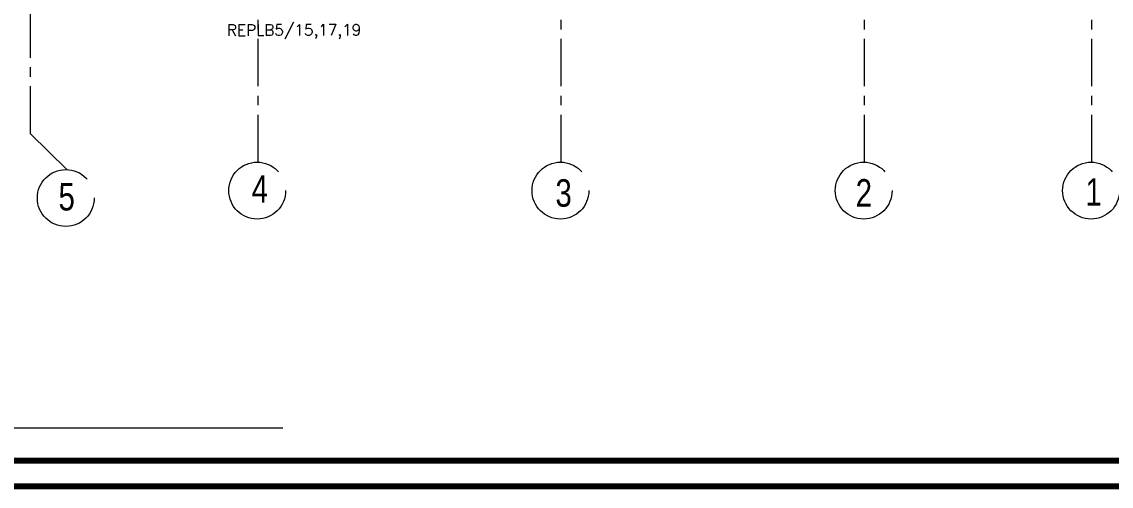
# Model space of a CAD drawing. Extents: x 1315 to 1416, y 473 to 837.
# Drawn here: x 1365.15 to 1382.39, y 664.84 to 672.19 of the extents above; entities that cross this region are included whole.
import ezdxf

# ---------------------------------------------------------------- set-up
doc = ezdxf.new("R2010")
doc.units = 0
doc.header["$MEASUREMENT"] = 0
doc.linetypes.add('CENTERX2', pattern=[4, 2.5, -0.5, 0.5, -0.5])
for name, color, linetype, lineweight in [('axis', 252, 'CENTERX2', 5), ('txt in circle', 252, 'CONTINUOUS', 13), ('UG-BORDER', 20, 'CONTINUOUS', 80), ('UG-Khartosha', 252, 'CONTINUOUS', 20)]:
    doc.layers.add(name, color=color, linetype=linetype, lineweight=lineweight)
doc.layers.add('WIRING', color=4, linetype='CONTINUOUS')
doc.styles.add('E80', font='romanc.shx')
doc.styles.add('SOSA2', font='SOSA.shx', dxfattribs={"width": 0.8})

# ---------------------------------------------------------------- blocks, each defined once
blk = doc.blocks.new('A$C11ED6BD5')
at = {"layer": 'axis', "color": 0, "ltscale": 0.3}
for p, q in [((-17.05, -1.961), (-17.05, 0.25)), ((-8.65, -2.411), (-8.65, 0.25)), ((-13.45, -2.411), (-13.45, 0)), ((-3.85, -2.411), (-3.85, 0)), ((-0.25, -2.411), (-0.25, 0))]:
    blk.add_line(p, q, dxfattribs=at)
at = {"layer": 'axis', "color": 0, "ltscale": 2}
blk.add_line((-17.05, -1.961), (-16.479, -2.529), dxfattribs=at)
at = {"layer": 'axis', "color": 0}
for centre in [(-13.463, -2.861), (-8.663, -2.861), (-3.863, -2.861), (-0.263, -2.861), (-16.493, -2.978)]:
    blk.add_circle(centre, 0.45, dxfattribs=at)
at = {"layer": 'txt in circle', "color": 0, "ltscale": 0.01, "char_height": 0.435, "attachment_point": 5, "style": 'SOSA2'}
for s, insert in [('5', (-16.479, -2.961)), ('4', (-13.422, -2.835)), ('3', (-8.613, -2.902)), ('2', (-3.86, -2.897)), ('1', (-0.222, -2.883))]:
    blk.add_mtext(s, dxfattribs=dict(at, insert=insert))

msp = doc.modelspace()

# ---------------------------------------------------------------- linework, layer by layer
at = {"layer": 'UG-BORDER'}
for p, q in [((1315.78, 665.246), (1410.971, 665.246)), ((1315.376, 664.842), (1411.376, 664.842))]:
    msp.add_line(p, q, dxfattribs=at)
at = {"layer": 'UG-Khartosha'}
msp.add_line((1369.277, 665.761), (1343.859, 665.761), dxfattribs=at)

# ---------------------------------------------------------------- block references
at = {"layer": 'axis'}
msp.add_blockref('A$C11ED6BD5', (1382.336, 672.379), dxfattribs=at)

# ---------------------------------------------------------------- texts
at = {"layer": 'WIRING', "color": 7, "extrusion": (5.9614e-05, -0.021173, 0.999776), "style": 'E80'}
msp.add_text('REPLB5/15,17,19', height=0.1764, dxfattribs=at).set_placement((1370.282, 667.96, -14.263))

doc.saveas('drawing.dxf')
